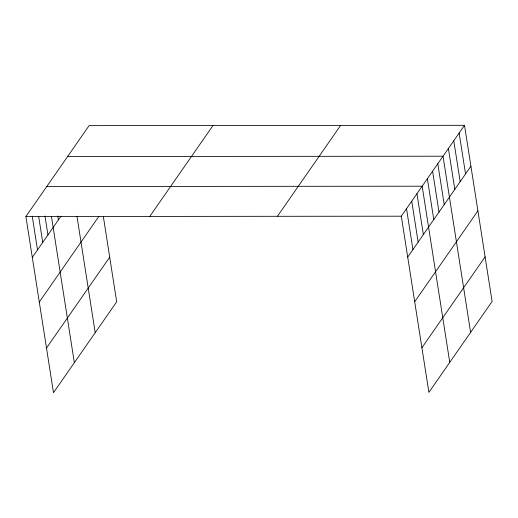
<?xml version="1.0" encoding="UTF-8"?>
<svg xmlns="http://www.w3.org/2000/svg" width="518" height="518" viewBox="0 0 518 518"><rect width="100%" height="100%" fill="white"/><g stroke="black" fill="none" stroke-linecap="round" stroke-linejoin="round"><path stroke-width="0.78" d="M103.341 216.53L116.692 301.806L53.49 392.689L25.9 216.518L89.109 125.634L464.51 125.311L492.1 301.482L428.891 392.366L401.308 216.194L464.51 125.311M32.304 257.407L60.982 216.168M39.297 302.052L98.919 216.317M46.497 348.044L109.706 257.161M149.786 216.414L212.989 125.524M277.421 216.304L340.63 125.414M407.711 257.09L470.914 166.2M414.698 301.729L477.907 210.845M421.905 347.727L485.107 256.837M67.618 156.533L443.019 156.209L470.609 332.381M46.756 186.525L422.164 186.202L449.753 362.373M25.9 216.518L401.308 216.194M459.142 133.035L465.546 173.925M453.768 140.76L460.172 181.65M448.394 148.485L454.798 189.381M437.807 163.707L444.211 204.604M432.595 171.205L438.999 212.102M427.376 178.704L433.78 219.6M416.951 193.7L423.355 234.596M411.732 201.198L418.136 242.094M406.52 208.696L412.924 249.592M76.962 216.22L95.202 332.705M57.763 215.987L58.379 219.917M51.437 216.407L74.346 362.697M44.995 216.045L47.947 234.913M38.669 216.466L42.735 242.411M32.226 216.097L37.516 249.909"/></g></svg>
